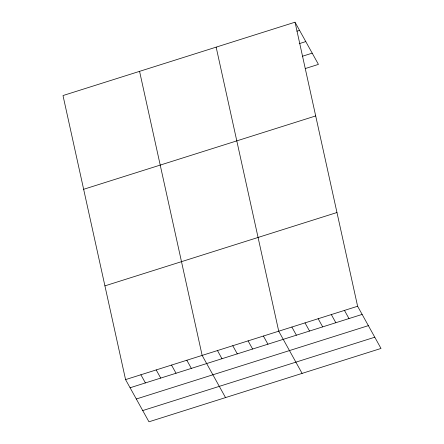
<?xml version="1.0" encoding="UTF-8"?>
<svg xmlns="http://www.w3.org/2000/svg" width="444" height="444" viewBox="0 0 444 444"><rect width="100%" height="100%" fill="white"/><g stroke="black" fill="none" stroke-linecap="round" stroke-linejoin="round"><path stroke-width="0.67" d="M295.044 22.2L62.998 95.554L125.569 379.609L148.956 421.8L381.002 348.446L357.614 306.255L295.044 22.2L318.431 64.391L305.278 68.548M296.931 31.185L299.561 30.353M299.217 43.662L305.788 41.586M302.342 56.277L312.204 53.158M83.65 189.294L315.69 115.94M104.923 285.869L336.968 212.515M125.569 379.609L357.614 306.255M130.092 387.762L362.132 314.408M136.319 398.995L368.359 325.641M142.729 410.567L374.775 337.212M344.466 310.411L348.984 318.564M331.313 314.568L335.836 322.721M318.165 318.725L322.688 326.878M305.017 322.882L309.535 331.035M291.869 327.039L296.387 335.192M302.103 373.387L278.721 331.196L216.15 47.142M263.403 336.036L267.926 344.189M248.091 340.881L252.608 349.034M232.773 345.721L237.296 353.874M217.46 350.56L221.978 358.713M225.53 397.591L202.142 355.405L139.571 71.351M186.83 360.245L191.347 368.398M171.517 365.085L176.035 373.238M156.199 369.93L160.722 378.083M140.887 374.769L145.404 382.922"/></g></svg>
